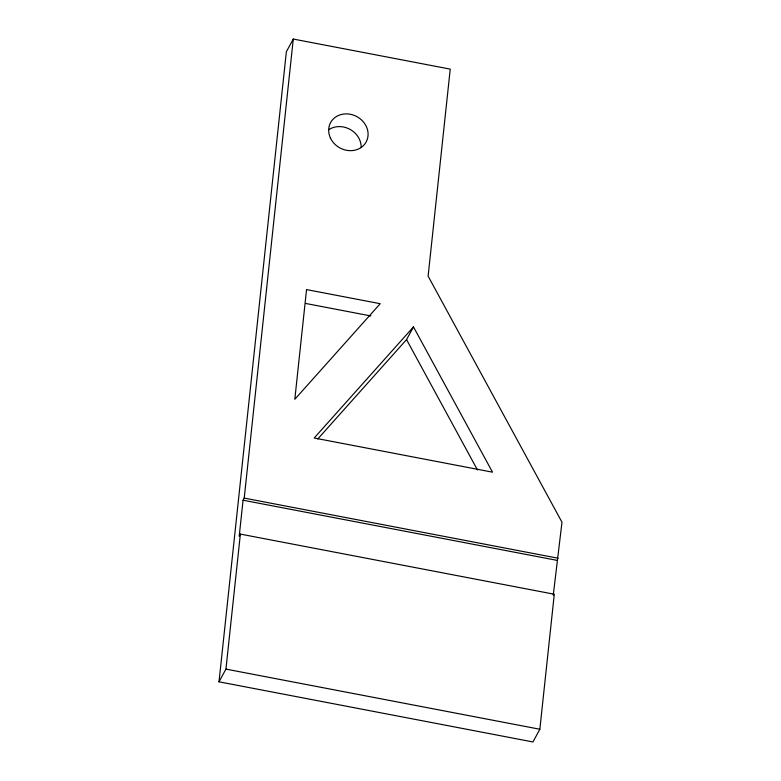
<?xml version="1.0" encoding="UTF-8"?>
<svg xmlns="http://www.w3.org/2000/svg" width="781" height="781" viewBox="0 0 781 781"><rect width="100%" height="100%" fill="white"/><g stroke="black" fill="none" stroke-linecap="round" stroke-linejoin="round"><path stroke-width="1.17" d="M293.275 39.05L244.219 498.093L243.067 500.211L239.211 536.215L240.372 534.097L554.285 594.234L539.856 729.239L532.935 741.95L219.012 681.813L286.354 51.761L293.275 39.05L450.237 69.118L428.115 276.132L561.988 522.225L553.26 595.151M219.012 681.813L225.943 669.112L240.372 534.097M317.769 438.981L406.55 339.598L413.481 326.897L492.508 472.173L314.196 438.014L413.481 326.897M305.556 303.438L370.916 315.954M244.219 498.093L558.132 558.23M243.067 500.211L556.98 560.348M225.943 669.112L539.856 729.239M406.55 339.598L477.455 469.928M328.947 129.587A20.247 17.797 28.6 0 1 350.171 129.451A20.247 17.797 28.6 0 1 361.164 147.56M306.542 289.585L294.818 399.286L380.22 303.702L306.542 289.585M330.431 138.012A20.247 17.797 28.6 0 0 364.415 144.524A20.247 17.797 28.6 0 0 350.308 114.27A20.247 17.797 28.6 0 0 330.431 138.012"/></g></svg>
